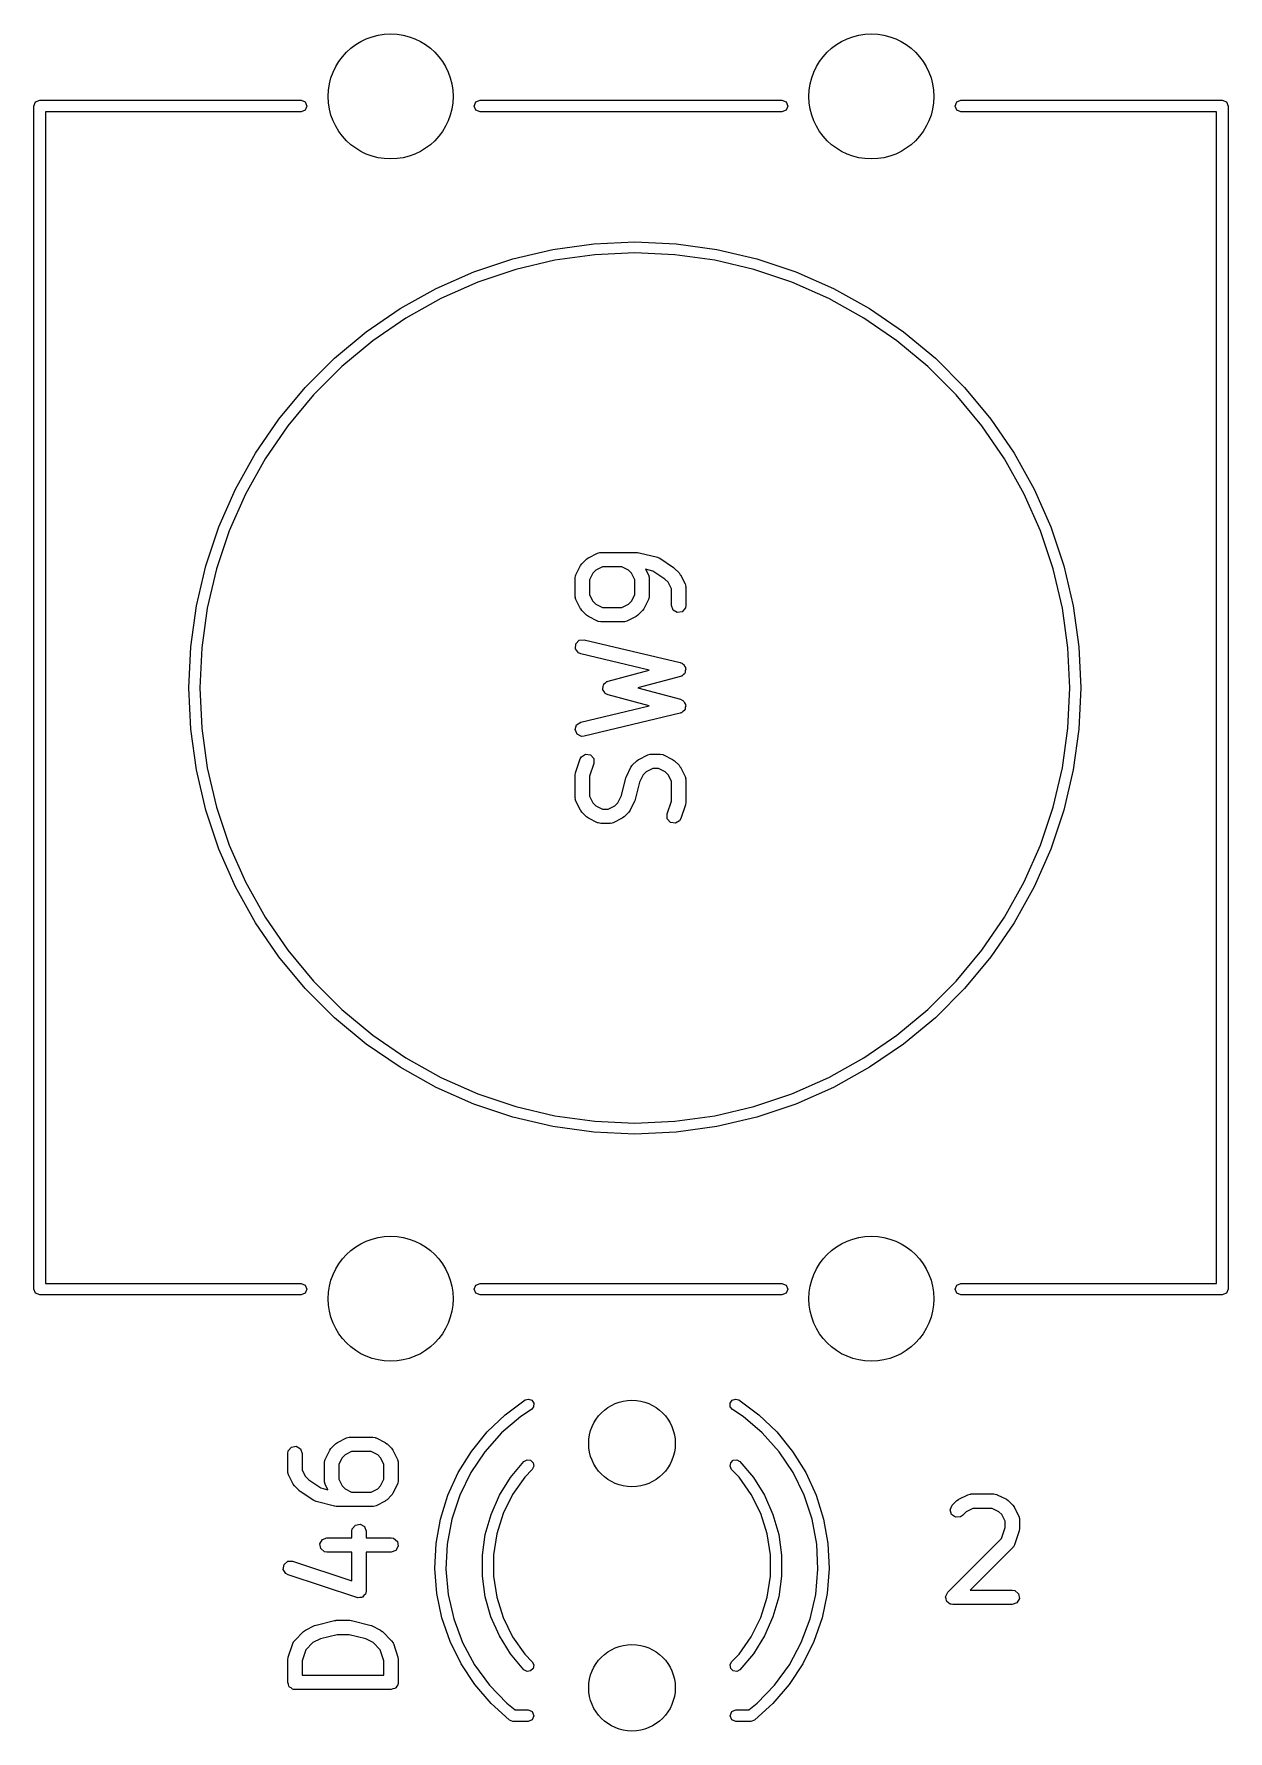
# Model space of a CAD drawing. Extents: x 36 to 247, y -101 to -40.
# Drawn here: x 74.92 to 87.34, y -57.83 to -40.18 of the extents above; entities that cross this region are included whole.
import ezdxf

# ---------------------------------------------------------------- set-up
doc = ezdxf.new("R2010")
doc.units = 0
doc.layers.add('BLACK', color=7, linetype='CONTINUOUS')

msp = doc.modelspace()

# ---------------------------------------------------------------- linework, layer by layer
at = {"layer": 'BLACK', "linetype": 'CONTINUOUS'}
for p, q in [((74.92, -40.93), (74.937574, -40.887574)), ((74.92, -53.23), (74.92, -40.93)), ((74.937574, -40.887574), (74.98, -40.87)), ((74.98, -40.87), (77.7, -40.87)), ((77.7, -40.87), (77.742426, -40.887574)), ((77.742426, -40.887574), (77.76, -40.93)), ((77.76, -40.93), (77.742426, -40.972426)), ((79.5, -40.93), (79.517574, -40.887574)), ((79.517574, -40.972426), (79.5, -40.93)), ((79.517574, -40.887574), (79.56, -40.87)), ((79.56, -40.87), (82.7, -40.87)), ((82.7, -40.87), (82.742426, -40.887574)), ((82.742426, -40.887574), (82.76, -40.93)), ((82.76, -40.93), (82.742426, -40.972426)), ((84.5, -40.93), (84.517574, -40.887574)), ((84.517574, -40.972426), (84.5, -40.93)), ((84.517574, -40.887574), (84.56, -40.87)), ((84.56, -40.87), (87.28, -40.87)), ((87.28, -40.87), (87.322426, -40.887574)), ((87.322426, -40.887574), (87.34, -40.93)), ((87.34, -40.93), (87.34, -53.23)), ((77.7, -40.99), (75.04, -40.99)), ((75.04, -40.99), (75.04, -53.17)), ((77.742426, -40.972426), (77.7, -40.99)), ((79.56, -40.99), (79.517574, -40.972426)), ((82.7, -40.99), (79.56, -40.99)), ((82.742426, -40.972426), (82.7, -40.99)), ((84.56, -40.99), (84.517574, -40.972426)), ((87.22, -40.99), (84.56, -40.99)), ((87.22, -53.17), (87.22, -40.99)), ((80.741962, -42.360739), (81.17, -42.34095)), ((81.17, -42.34095), (81.598038, -42.360739)), ((79.494182, -42.654215), (79.900464, -42.518043)), ((79.900464, -42.518043), (80.317577, -42.419939)), ((80.317577, -42.419939), (80.741962, -42.360739)), ((80.752589, -42.475421), (80.33874, -42.533151)), ((81.17, -42.456123), (80.752589, -42.475421)), ((81.587411, -42.475421), (81.17, -42.456123)), ((82.00126, -42.533151), (81.587411, -42.475421)), ((81.598038, -42.360739), (82.022423, -42.419939)), ((82.022423, -42.419939), (82.439536, -42.518043)), ((82.439536, -42.518043), (82.845818, -42.654215)), ((79.102197, -42.827293), (79.494182, -42.654215)), ((79.931982, -42.628819), (79.535787, -42.76161)), ((80.33874, -42.533151), (79.931982, -42.628819)), ((82.408018, -42.628819), (82.00126, -42.533151)), ((82.804213, -42.76161), (82.408018, -42.628819)), ((82.845818, -42.654215), (83.237803, -42.827293)), ((78.727855, -43.0358), (79.102197, -42.827293)), ((79.535787, -42.76161), (79.153535, -42.930391)), ((83.186465, -42.930391), (82.804213, -42.76161)), ((83.237803, -42.827293), (83.612145, -43.0358)), ((78.374348, -43.277958), (78.727855, -43.0358)), ((79.153535, -42.930391), (78.788486, -43.133722)), ((83.551514, -43.133722), (83.186465, -42.930391)), ((83.612145, -43.0358), (83.965652, -43.277958)), ((78.788486, -43.133722), (78.443755, -43.369868)), ((83.896245, -43.369868), (83.551514, -43.133722)), ((78.044692, -43.551701), (78.374348, -43.277958)), ((78.443755, -43.369868), (78.122284, -43.636815)), ((84.217716, -43.636815), (83.896245, -43.369868)), ((83.965652, -43.277958), (84.295308, -43.551701)), ((77.741701, -43.854692), (78.044692, -43.551701)), ((84.295308, -43.551701), (84.598299, -43.854692)), ((78.122284, -43.636815), (77.826815, -43.932284)), ((84.513185, -43.932284), (84.217716, -43.636815)), ((77.467958, -44.184348), (77.741701, -43.854692)), ((77.826815, -43.932284), (77.559868, -44.253755)), ((84.780132, -44.253755), (84.513185, -43.932284)), ((84.598299, -43.854692), (84.872042, -44.184348)), ((77.2258, -44.537855), (77.467958, -44.184348)), ((77.559868, -44.253755), (77.323722, -44.598486)), ((85.016278, -44.598486), (84.780132, -44.253755)), ((84.872042, -44.184348), (85.1142, -44.537855)), ((77.017293, -44.912197), (77.2258, -44.537855)), ((77.323722, -44.598486), (77.120391, -44.963535)), ((85.219609, -44.963535), (85.016278, -44.598486)), ((85.1142, -44.537855), (85.322707, -44.912197)), ((76.844215, -45.304182), (77.017293, -44.912197)), ((77.120391, -44.963535), (76.95161, -45.345787)), ((85.38839, -45.345787), (85.219609, -44.963535)), ((85.322707, -44.912197), (85.495785, -45.304182)), ((76.708043, -45.710464), (76.844215, -45.304182)), ((76.95161, -45.345787), (76.818819, -45.741982)), ((85.521181, -45.741982), (85.38839, -45.345787)), ((85.495785, -45.304182), (85.631957, -45.710464)), ((80.605356, -45.708363), (80.618714, -45.690352)), ((80.618714, -45.690352), (80.619405, -45.688871)), ((80.619405, -45.688871), (80.667024, -45.641252)), ((80.667024, -45.641252), (80.68539, -45.628392)), ((80.68539, -45.628392), (80.686516, -45.627203)), ((80.686516, -45.627203), (80.781754, -45.579584)), ((80.781754, -45.579584), (80.80672, -45.572158)), ((80.80672, -45.572158), (80.811081, -45.573199)), ((80.811081, -45.573199), (80.815295, -45.571666)), ((80.815295, -45.571666), (81.196247, -45.571666)), ((81.196247, -45.571666), (81.210988, -45.574265)), ((81.210988, -45.574265), (81.214437, -45.573905)), ((81.214437, -45.573905), (81.404913, -45.621524)), ((81.404913, -45.621524), (81.427904, -45.631778)), ((81.427904, -45.631778), (81.428326, -45.631881)), ((81.428326, -45.631881), (81.571183, -45.727119)), ((76.609939, -46.127577), (76.708043, -45.710464)), ((76.818819, -45.741982), (76.723151, -46.14874)), ((80.549819, -45.837142), (80.554342, -45.81149)), ((80.549819, -46.027618), (80.549819, -45.837142)), ((80.554342, -45.81149), (80.557224, -45.808054)), ((80.557224, -45.808054), (80.557737, -45.803601)), ((80.557737, -45.803601), (80.605356, -45.708363)), ((80.734077, -45.786331), (80.699819, -45.854847)), ((80.699819, -45.854847), (80.699819, -46.009913)), ((80.764484, -45.755924), (80.734077, -45.786331)), ((80.833, -45.721666), (80.764484, -45.755924)), ((81.035685, -45.721666), (80.833, -45.721666)), ((81.104201, -45.755924), (81.035685, -45.721666)), ((81.134608, -45.786331), (81.104201, -45.755924)), ((81.168866, -45.854847), (81.134608, -45.786331)), ((81.168866, -46.009913), (81.168866, -45.854847)), ((81.355929, -45.763895), (81.281833, -45.745371)), ((81.281833, -45.745371), (81.310948, -45.803601)), ((81.310948, -45.803601), (81.318374, -45.828567)), ((81.318374, -45.828567), (81.317332, -45.832928)), ((81.317332, -45.832928), (81.318866, -45.837142)), ((81.318866, -45.837142), (81.318866, -46.027618)), ((81.481798, -45.847807), (81.355929, -45.763895)), ((81.515561, -45.881569), (81.481798, -45.847807)), ((81.571183, -45.727119), (81.579446, -45.735012)), ((81.579446, -45.735012), (81.582612, -45.736489)), ((81.582612, -45.736489), (81.630232, -45.784108)), ((81.630232, -45.784108), (81.643094, -45.802476)), ((81.643094, -45.802476), (81.644282, -45.803601)), ((81.644282, -45.803601), (81.691901, -45.898839)), ((85.616849, -46.14874), (85.521181, -45.741982)), ((85.631957, -45.710464), (85.730061, -46.127577)), ((80.551352, -46.031831), (80.549819, -46.027618)), ((80.550311, -46.036192), (80.551352, -46.031831)), ((80.557737, -46.061159), (80.550311, -46.036192)), ((80.699819, -46.009913), (80.734077, -46.078429)), ((81.134608, -46.078429), (81.168866, -46.009913)), ((81.314343, -46.05327), (81.31146, -46.056705)), ((81.318866, -46.027618), (81.314343, -46.05327)), ((81.549819, -45.950085), (81.515561, -45.881569)), ((81.549819, -46.122856), (81.549819, -45.950085)), ((81.691901, -45.898839), (81.699327, -45.923805)), ((81.699327, -45.923805), (81.698285, -45.928166)), ((81.698285, -45.928166), (81.699819, -45.93238)), ((81.699819, -45.93238), (81.699819, -46.122856)), ((76.550739, -46.551962), (76.609939, -46.127577)), ((76.723151, -46.14874), (76.665421, -46.562589)), ((80.605356, -46.156397), (80.557737, -46.061159)), ((80.606545, -46.157522), (80.605356, -46.156397)), ((80.619405, -46.175889), (80.606545, -46.157522)), ((80.667024, -46.223508), (80.619405, -46.175889)), ((80.668505, -46.224199), (80.667024, -46.223508)), ((80.686516, -46.237557), (80.668505, -46.224199)), ((80.734077, -46.078429), (80.764484, -46.108836)), ((80.764484, -46.108836), (80.833, -46.143094)), ((80.833, -46.143094), (81.035685, -46.143094)), ((81.035685, -46.143094), (81.104201, -46.108836)), ((81.104201, -46.108836), (81.134608, -46.078429)), ((81.201661, -46.223508), (81.183294, -46.236367)), ((81.24928, -46.175889), (81.201661, -46.223508)), ((81.249971, -46.174407), (81.24928, -46.175889)), ((81.263329, -46.156397), (81.249971, -46.174407)), ((81.310948, -46.061159), (81.263329, -46.156397)), ((81.31146, -46.056705), (81.310948, -46.061159)), ((81.567366, -46.171065), (81.549819, -46.122856)), ((81.611795, -46.196717), (81.567366, -46.171065)), ((81.662319, -46.187808), (81.611795, -46.196717)), ((81.695296, -46.148508), (81.662319, -46.187808)), ((81.699819, -46.122856), (81.695296, -46.148508)), ((85.674579, -46.562589), (85.616849, -46.14874)), ((85.730061, -46.127577), (85.789261, -46.551962)), ((80.781754, -46.285176), (80.686516, -46.237557)), ((80.786207, -46.285688), (80.781754, -46.285176)), ((80.789643, -46.288571), (80.786207, -46.285688)), ((80.815295, -46.293094), (80.789643, -46.288571)), ((81.05339, -46.293094), (80.815295, -46.293094)), ((81.057603, -46.29156), (81.05339, -46.293094)), ((81.061964, -46.292602), (81.057603, -46.29156)), ((81.086931, -46.285176), (81.061964, -46.292602)), ((81.182169, -46.237557), (81.086931, -46.285176)), ((81.183294, -46.236367), (81.182169, -46.237557)), ((76.53095, -46.98), (76.550739, -46.551962)), ((76.665421, -46.562589), (76.646123, -46.98)), ((80.552948, -46.572864), (80.555983, -46.52165)), ((80.583541, -46.614047), (80.552948, -46.572864)), ((80.555983, -46.52165), (80.591228, -46.484371)), ((80.591228, -46.484371), (80.642191, -46.478468)), ((80.642191, -46.478468), (81.642191, -46.716563)), ((85.693877, -46.98), (85.674579, -46.562589)), ((85.789261, -46.551962), (85.80905, -46.98)), ((80.607447, -46.624388), (80.583541, -46.614047)), ((81.318303, -46.793639), (80.607447, -46.624388)), ((81.642191, -46.716563), (81.666097, -46.726904)), ((81.666097, -46.726904), (81.670788, -46.733218)), ((81.670788, -46.733218), (81.677916, -46.736553)), ((81.677916, -46.736553), (81.685691, -46.753281)), ((81.685691, -46.753281), (81.696691, -46.768087)), ((80.849148, -46.936908), (80.865052, -46.925799)), ((80.865052, -46.925799), (80.878755, -46.912064)), ((80.878755, -46.912064), (80.885585, -46.911458)), ((80.885585, -46.911458), (80.891208, -46.907531)), ((80.891208, -46.907531), (81.318303, -46.793639)), ((81.644144, -46.861991), (81.201613, -46.979999)), ((81.650595, -46.857485), (81.644144, -46.861991)), ((81.65841, -46.85658), (81.650595, -46.857485)), ((81.671083, -46.843174), (81.65841, -46.85658)), ((81.686204, -46.832614), (81.671083, -46.843174)), ((81.688248, -46.825019), (81.686204, -46.832614)), ((81.693655, -46.819301), (81.688248, -46.825019)), ((81.694746, -46.800886), (81.693655, -46.819301)), ((81.699542, -46.783076), (81.694746, -46.800886)), ((81.696691, -46.768087), (81.696225, -46.775941)), ((81.696225, -46.775941), (81.699542, -46.783076)), ((76.550739, -47.408038), (76.53095, -46.98)), ((76.646123, -46.98), (76.665421, -47.397411)), ((80.83581, -46.986446), (80.840854, -46.96771)), ((80.838701, -46.992665), (80.83581, -46.986446)), ((80.838112, -46.999497), (80.838701, -46.992665)), ((80.849257, -47.015374), (80.838112, -46.999497)), ((80.840854, -46.96771), (80.842522, -46.948384)), ((80.842522, -46.948384), (80.847365, -46.943529)), ((80.847365, -46.943529), (80.849148, -46.936908)), ((80.857436, -47.032968), (80.849257, -47.015374)), ((80.863647, -47.035873), (80.857436, -47.032968)), ((80.867588, -47.041487), (80.863647, -47.035873)), ((80.891208, -47.052467), (80.867588, -47.041487)), ((81.318303, -47.166358), (80.891208, -47.052467)), ((81.201613, -46.979999), (81.644144, -47.098007)), ((81.644144, -47.098007), (81.667764, -47.108987)), ((81.667764, -47.108987), (81.672285, -47.115427)), ((85.674579, -47.397411), (85.693877, -46.98)), ((85.80905, -46.98), (85.789261, -47.408038)), ((80.607447, -47.33561), (81.318303, -47.166358)), ((81.642191, -47.243435), (80.642191, -47.48153)), ((81.648759, -47.239105), (81.642191, -47.243435)), ((81.656597, -47.23841), (81.648759, -47.239105)), ((81.669628, -47.225347), (81.656597, -47.23841)), ((81.685024, -47.215199), (81.669628, -47.225347)), ((81.672285, -47.115427), (81.679319, -47.118951)), ((81.679319, -47.118951), (81.686641, -47.135877)), ((81.687271, -47.207663), (81.685024, -47.215199)), ((81.686641, -47.135877), (81.697241, -47.150977)), ((81.692831, -47.202091), (81.687271, -47.207663)), ((81.694417, -47.183708), (81.692831, -47.202091)), ((81.699688, -47.166037), (81.694417, -47.183708)), ((81.697241, -47.150977), (81.696564, -47.158816)), ((81.696564, -47.158816), (81.699688, -47.166037)), ((76.609939, -47.832423), (76.550739, -47.408038)), ((76.665421, -47.397411), (76.723151, -47.81126)), ((80.54995, -47.413008), (80.564614, -47.363846)), ((80.570319, -47.460094), (80.54995, -47.413008)), ((80.564614, -47.363846), (80.607447, -47.33561)), ((80.616188, -47.483072), (80.570319, -47.460094)), ((85.616849, -47.81126), (85.674579, -47.397411)), ((85.789261, -47.408038), (85.730061, -47.832423)), ((80.642191, -47.48153), (80.616188, -47.483072)), ((76.723151, -47.81126), (76.818819, -48.218018)), ((80.553668, -47.861044), (80.601287, -47.718187)), ((80.601287, -47.718187), (80.613689, -47.695282)), ((80.613689, -47.695282), (80.657402, -47.668427)), ((80.657402, -47.668427), (80.70815, -47.675952)), ((80.743589, -47.765622), (80.699819, -47.896931)), ((80.70815, -47.675952), (80.742188, -47.714338)), ((80.742188, -47.714338), (80.743589, -47.765622)), ((81.081546, -47.898839), (81.129165, -47.803601)), ((81.129165, -47.803601), (81.142523, -47.78559)), ((81.142523, -47.78559), (81.143214, -47.784109)), ((81.143214, -47.784109), (81.190833, -47.73649)), ((81.190833, -47.73649), (81.209199, -47.72363)), ((81.209199, -47.72363), (81.210325, -47.722441)), ((81.210325, -47.722441), (81.305563, -47.674822)), ((81.356809, -47.816904), (81.288293, -47.851162)), ((81.305563, -47.674822), (81.330529, -47.667396)), ((81.330529, -47.667396), (81.33489, -47.668437)), ((81.33489, -47.668437), (81.339104, -47.666904)), ((81.339104, -47.666904), (81.434342, -47.666904)), ((81.416637, -47.816904), (81.356809, -47.816904)), ((81.485153, -47.851162), (81.416637, -47.816904)), ((81.434342, -47.666904), (81.459994, -47.671427)), ((81.459994, -47.671427), (81.463429, -47.674309)), ((81.463429, -47.674309), (81.467883, -47.674822)), ((81.467883, -47.674822), (81.563121, -47.722441)), ((81.563121, -47.722441), (81.581129, -47.735797)), ((81.581129, -47.735797), (81.582612, -47.736489)), ((81.582612, -47.736489), (81.630232, -47.784108)), ((81.630232, -47.784108), (81.643094, -47.802476)), ((81.643094, -47.802476), (81.644282, -47.803601)), ((81.644282, -47.803601), (81.691901, -47.898839)), ((85.521181, -48.218018), (85.616849, -47.81126)), ((76.708043, -48.249536), (76.609939, -47.832423)), ((80.549819, -47.884761), (80.553712, -47.862678)), ((80.549819, -48.122856), (80.549819, -47.884761)), ((80.553712, -47.862678), (80.553668, -47.861044)), ((80.699819, -47.896931), (80.699819, -48.105151)), ((81.030244, -48.09668), (81.075867, -47.91419)), ((81.075867, -47.91419), (81.081139, -47.902367)), ((81.081139, -47.902367), (81.081546, -47.898839)), ((81.219392, -47.958556), (81.17377, -48.141046)), ((81.257886, -47.881569), (81.219392, -47.958556)), ((81.288293, -47.851162), (81.257886, -47.881569)), ((81.515561, -47.881569), (81.485153, -47.851162)), ((81.549819, -47.950085), (81.515561, -47.881569)), ((81.549819, -48.158305), (81.549819, -47.950085)), ((81.691901, -47.898839), (81.699327, -47.923805)), ((81.699327, -47.923805), (81.698285, -47.928166)), ((81.698285, -47.928166), (81.699819, -47.93238)), ((81.699819, -47.93238), (81.699819, -48.170475)), ((85.730061, -47.832423), (85.631957, -48.249536)), ((80.551352, -48.127069), (80.549819, -48.122856)), ((80.550311, -48.13143), (80.551352, -48.127069)), ((80.557737, -48.156397), (80.550311, -48.13143)), ((80.605356, -48.251635), (80.557737, -48.156397)), ((80.699819, -48.105151), (80.734077, -48.173667)), ((80.991751, -48.173667), (81.030244, -48.09668)), ((81.168091, -48.156397), (81.120472, -48.251635)), ((81.168497, -48.152868), (81.168091, -48.156397)), ((81.17377, -48.141046), (81.168497, -48.152868)), ((81.506049, -48.289615), (81.549819, -48.158305)), ((81.699819, -48.170475), (81.695925, -48.192557)), ((76.844215, -48.655818), (76.708043, -48.249536)), ((76.818819, -48.218018), (76.95161, -48.614213)), ((80.606545, -48.25276), (80.605356, -48.251635)), ((80.619405, -48.271127), (80.606545, -48.25276)), ((80.667024, -48.318746), (80.619405, -48.271127)), ((80.668505, -48.319437), (80.667024, -48.318746)), ((80.686516, -48.332795), (80.668505, -48.319437)), ((80.781754, -48.380414), (80.686516, -48.332795)), ((80.734077, -48.173667), (80.764484, -48.204074)), ((80.764484, -48.204074), (80.833, -48.238332)), ((80.833, -48.238332), (80.892828, -48.238332)), ((80.892828, -48.238332), (80.961344, -48.204074)), ((81.039312, -48.332795), (80.944074, -48.380414)), ((80.961344, -48.204074), (80.991751, -48.173667)), ((81.040437, -48.331605), (81.039312, -48.332795)), ((81.058804, -48.318746), (81.040437, -48.331605)), ((81.106423, -48.271127), (81.058804, -48.318746)), ((81.107114, -48.269645), (81.106423, -48.271127)), ((81.120472, -48.251635), (81.107114, -48.269645)), ((81.50745, -48.340899), (81.506049, -48.289615)), ((81.541487, -48.379284), (81.50745, -48.340899)), ((81.648351, -48.337049), (81.635948, -48.359954)), ((81.69597, -48.194193), (81.648351, -48.337049)), ((81.695925, -48.192557), (81.69597, -48.194193)), ((85.38839, -48.614213), (85.521181, -48.218018)), ((85.631957, -48.249536), (85.495785, -48.655818)), ((80.786207, -48.380926), (80.781754, -48.380414)), ((80.789643, -48.383809), (80.786207, -48.380926)), ((80.815295, -48.388332), (80.789643, -48.383809)), ((80.910533, -48.388332), (80.815295, -48.388332)), ((80.914746, -48.386798), (80.910533, -48.388332)), ((80.919107, -48.38784), (80.914746, -48.386798)), ((80.944074, -48.380414), (80.919107, -48.38784)), ((81.592236, -48.386809), (81.541487, -48.379284)), ((81.635948, -48.359954), (81.592236, -48.386809)), ((77.017293, -49.047803), (76.844215, -48.655818)), ((76.95161, -48.614213), (77.120391, -48.996465)), ((85.219609, -48.996465), (85.38839, -48.614213)), ((85.495785, -48.655818), (85.322707, -49.047803)), ((77.2258, -49.422145), (77.017293, -49.047803)), ((77.120391, -48.996465), (77.323722, -49.361514)), ((85.016278, -49.361514), (85.219609, -48.996465)), ((85.322707, -49.047803), (85.1142, -49.422145)), ((77.323722, -49.361514), (77.559868, -49.706245)), ((84.780132, -49.706245), (85.016278, -49.361514)), ((77.467958, -49.775652), (77.2258, -49.422145)), ((85.1142, -49.422145), (84.872042, -49.775652)), ((77.559868, -49.706245), (77.826815, -50.027716)), ((84.513185, -50.027716), (84.780132, -49.706245)), ((77.741701, -50.105308), (77.467958, -49.775652)), ((84.872042, -49.775652), (84.598299, -50.105308)), ((78.044692, -50.408299), (77.741701, -50.105308)), ((77.826815, -50.027716), (78.122284, -50.323185)), ((84.217716, -50.323185), (84.513185, -50.027716)), ((84.598299, -50.105308), (84.295308, -50.408299)), ((78.374348, -50.682042), (78.044692, -50.408299)), ((78.122284, -50.323185), (78.443755, -50.590132)), ((83.896245, -50.590132), (84.217716, -50.323185)), ((84.295308, -50.408299), (83.965652, -50.682042)), ((78.443755, -50.590132), (78.788486, -50.826278)), ((83.551514, -50.826278), (83.896245, -50.590132)), ((78.727855, -50.9242), (78.374348, -50.682042)), ((83.965652, -50.682042), (83.612145, -50.9242)), ((79.102197, -51.132707), (78.727855, -50.9242)), ((78.788486, -50.826278), (79.153535, -51.029609)), ((83.186465, -51.029609), (83.551514, -50.826278)), ((83.612145, -50.9242), (83.237803, -51.132707)), ((79.494182, -51.305785), (79.102197, -51.132707)), ((79.153535, -51.029609), (79.535787, -51.19839)), ((82.804213, -51.19839), (83.186465, -51.029609)), ((83.237803, -51.132707), (82.845818, -51.305785)), ((79.900464, -51.441957), (79.494182, -51.305785)), ((79.535787, -51.19839), (79.931982, -51.331181)), ((79.931982, -51.331181), (80.33874, -51.426849)), ((82.00126, -51.426849), (82.408018, -51.331181)), ((82.408018, -51.331181), (82.804213, -51.19839)), ((82.845818, -51.305785), (82.439536, -51.441957)), ((80.317577, -51.540061), (79.900464, -51.441957)), ((80.33874, -51.426849), (80.752589, -51.484579)), ((80.752589, -51.484579), (81.17, -51.503877)), ((81.17, -51.503877), (81.587411, -51.484579)), ((81.587411, -51.484579), (82.00126, -51.426849)), ((82.439536, -51.441957), (82.022423, -51.540061)), ((80.741962, -51.599261), (80.317577, -51.540061)), ((81.17, -51.61905), (80.741962, -51.599261)), ((81.598038, -51.599261), (81.17, -51.61905)), ((82.022423, -51.540061), (81.598038, -51.599261)), ((74.937574, -53.272426), (74.92, -53.23)), ((74.98, -53.29), (74.937574, -53.272426)), ((75.04, -53.17), (77.7, -53.17)), ((77.7, -53.17), (77.742426, -53.187574)), ((77.742426, -53.272426), (77.7, -53.29)), ((77.742426, -53.187574), (77.76, -53.23)), ((77.76, -53.23), (77.742426, -53.272426)), ((79.5, -53.23), (79.517574, -53.187574)), ((79.517574, -53.272426), (79.5, -53.23)), ((79.517574, -53.187574), (79.56, -53.17)), ((79.56, -53.29), (79.517574, -53.272426)), ((79.56, -53.17), (82.7, -53.17)), ((82.7, -53.17), (82.742426, -53.187574)), ((82.742426, -53.272426), (82.7, -53.29)), ((82.742426, -53.187574), (82.76, -53.23)), ((82.76, -53.23), (82.742426, -53.272426)), ((84.5, -53.23), (84.517574, -53.187574)), ((84.517574, -53.272426), (84.5, -53.23)), ((84.517574, -53.187574), (84.56, -53.17)), ((84.56, -53.29), (84.517574, -53.272426)), ((84.56, -53.17), (87.22, -53.17)), ((87.322426, -53.272426), (87.28, -53.29)), ((87.34, -53.23), (87.322426, -53.272426)), ((77.7, -53.29), (74.98, -53.29)), ((82.7, -53.29), (79.56, -53.29)), ((87.28, -53.29), (84.56, -53.29)), ((79.820254, -54.536317), (80.028872, -54.382244)), ((80.093913, -54.483088), (79.983711, -54.55409)), ((80.028871, -54.382243), (80.064719, -54.372757)), ((80.028872, -54.382244), (80.028871, -54.382243)), ((80.064719, -54.372757), (80.099297, -54.386155)), ((80.117339, -54.454342), (80.093913, -54.483087)), ((80.093913, -54.483087), (80.093913, -54.483088)), ((80.099297, -54.386155), (80.119396, -54.417317)), ((80.119396, -54.417317), (80.117339, -54.454342)), ((82.160604, -54.417317), (82.180703, -54.386155)), ((82.162661, -54.454342), (82.160604, -54.417317)), ((82.186087, -54.483087), (82.162661, -54.454342)), ((82.180703, -54.386155), (82.215281, -54.372757)), ((82.186087, -54.483088), (82.186087, -54.483087)), ((82.296289, -54.55409), (82.186087, -54.483088)), ((82.215281, -54.372757), (82.251129, -54.382243)), ((82.251129, -54.382243), (82.251128, -54.382244)), ((82.251128, -54.382244), (82.459746, -54.536317)), ((79.632758, -54.715497), (79.820254, -54.536317)), ((79.983711, -54.55409), (79.784615, -54.72469)), ((82.495385, -54.72469), (82.296289, -54.55409)), ((82.459746, -54.536317), (82.647242, -54.715497)), ((77.564342, -54.912681), (77.597319, -54.873381)), ((77.597319, -54.873381), (77.647843, -54.864472)), ((77.647843, -54.864472), (77.692272, -54.890124)), ((78.010357, -54.8853), (78.057976, -54.837681)), ((78.057976, -54.837681), (78.076342, -54.824821)), ((78.076342, -54.824821), (78.077468, -54.823632)), ((78.077468, -54.823632), (78.172706, -54.776013)), ((78.172706, -54.776013), (78.197672, -54.768587)), ((78.197672, -54.768587), (78.202033, -54.769628)), ((78.202033, -54.769628), (78.206247, -54.768095)), ((78.206247, -54.768095), (78.444342, -54.768095)), ((78.444342, -54.768095), (78.469994, -54.772618)), ((78.469994, -54.772618), (78.473429, -54.7755)), ((78.473429, -54.7755), (78.477883, -54.776013)), ((78.477883, -54.776013), (78.573121, -54.823632)), ((78.573121, -54.823632), (78.591129, -54.836988)), ((78.591129, -54.836988), (78.592612, -54.83768)), ((78.592612, -54.83768), (78.640232, -54.885299)), ((79.469386, -54.916916), (79.632758, -54.715497)), ((79.784615, -54.72469), (79.610416, -54.920645)), ((82.669584, -54.920645), (82.495385, -54.72469)), ((82.647242, -54.715497), (82.810614, -54.916916)), ((77.559819, -54.938333), (77.564342, -54.912681)), ((77.559819, -55.128809), (77.559819, -54.938333)), ((77.692272, -54.890124), (77.709819, -54.938333)), ((77.709819, -54.938333), (77.709819, -55.111104)), ((77.940771, -55.033571), (77.945294, -55.007919)), ((77.940771, -55.224047), (77.940771, -55.033571)), ((77.945294, -55.007919), (77.948176, -55.004483)), ((77.948176, -55.004483), (77.948689, -55.00003)), ((77.948689, -55.00003), (77.996308, -54.904792)), ((77.996308, -54.904792), (78.009666, -54.886781)), ((78.009666, -54.886781), (78.010357, -54.8853)), ((78.125029, -54.98276), (78.090771, -55.051276)), ((78.090771, -55.051276), (78.090771, -55.206342)), ((78.155436, -54.952353), (78.125029, -54.98276)), ((78.223952, -54.918095), (78.155436, -54.952353)), ((78.426637, -54.918095), (78.223952, -54.918095)), ((78.495153, -54.952353), (78.426637, -54.918095)), ((78.525561, -54.98276), (78.495153, -54.952353)), ((78.559819, -55.051276), (78.525561, -54.98276)), ((78.559819, -55.206342), (78.559819, -55.051276)), ((78.640232, -54.885299), (78.653094, -54.903667)), ((78.653094, -54.903667), (78.654282, -54.904792)), ((78.654282, -54.904792), (78.701901, -55.00003)), ((78.701901, -55.00003), (78.709327, -55.024996)), ((78.709327, -55.024996), (78.708285, -55.029357)), ((78.708285, -55.029357), (78.709819, -55.033571)), ((78.709819, -55.033571), (78.709819, -55.224047)), ((79.332751, -55.13735), (79.469386, -54.916916)), ((79.610416, -54.920645), (79.464314, -55.138355)), ((79.877352, -55.188858), (80.01697, -55.022225)), ((80.01697, -55.022225), (80.049697, -55.00479)), ((80.049697, -55.00479), (80.086422, -55.009921)), ((80.086422, -55.009921), (80.113117, -55.03566)), ((80.113117, -55.03566), (80.119586, -55.072173)), ((82.160414, -55.072173), (82.166883, -55.03566)), ((82.166883, -55.03566), (82.193578, -55.009921)), ((82.193578, -55.009921), (82.230303, -55.00479)), ((82.230303, -55.00479), (82.26303, -55.022225)), ((82.26303, -55.022225), (82.402648, -55.188858)), ((82.815686, -55.138355), (82.669584, -54.920645)), ((82.810614, -54.916916), (82.947249, -55.13735)), ((77.561352, -55.133022), (77.559819, -55.128809)), ((77.560311, -55.137383), (77.561352, -55.133022)), ((77.567737, -55.16235), (77.560311, -55.137383)), ((77.615356, -55.257588), (77.567737, -55.16235)), ((77.709819, -55.111104), (77.744077, -55.17962)), ((77.744077, -55.17962), (77.777837, -55.21338)), ((77.777837, -55.21338), (77.903708, -55.297294)), ((77.942304, -55.22826), (77.940771, -55.224047)), ((77.941263, -55.232621), (77.942304, -55.22826)), ((78.090771, -55.206342), (78.125029, -55.274858)), ((78.525561, -55.274857), (78.559819, -55.206342)), ((78.709819, -55.224047), (78.705296, -55.249699)), ((79.225041, -55.37327), (79.332751, -55.13735)), ((79.464314, -55.138355), (79.348993, -55.373822)), ((79.762253, -55.373282), (79.877352, -55.188858)), ((80.026546, -55.185196), (79.899065, -55.36615)), ((80.103357, -55.105516), (80.026546, -55.185196)), ((80.119586, -55.072173), (80.103356, -55.105515)), ((80.103356, -55.105515), (80.103357, -55.105516)), ((82.176644, -55.105515), (82.160414, -55.072173)), ((82.176643, -55.105516), (82.176644, -55.105515)), ((82.253454, -55.185196), (82.176643, -55.105516)), ((82.380935, -55.36615), (82.253454, -55.185196)), ((82.402648, -55.188858), (82.517747, -55.373282)), ((82.931007, -55.373822), (82.815686, -55.138355)), ((82.947249, -55.13735), (83.054959, -55.37327)), ((77.616545, -55.258713), (77.615356, -55.257588)), ((77.629405, -55.27708), (77.616545, -55.258713)), ((77.677024, -55.324699), (77.629405, -55.27708)), ((77.68019, -55.326175), (77.677024, -55.324699)), ((77.688454, -55.33407), (77.68019, -55.326175)), ((77.831312, -55.429308), (77.688454, -55.33407)), ((77.903708, -55.297294), (77.977804, -55.315818)), ((77.948689, -55.257588), (77.941263, -55.232621)), ((77.977804, -55.315818), (77.948689, -55.257588)), ((78.125029, -55.274858), (78.155436, -55.305265)), ((78.155436, -55.305265), (78.223952, -55.339523)), ((78.223952, -55.339523), (78.426637, -55.339523)), ((78.426637, -55.339523), (78.495153, -55.305264)), ((78.495153, -55.305264), (78.525561, -55.274857)), ((78.640232, -55.372319), (78.592612, -55.419938)), ((78.640922, -55.370837), (78.640232, -55.372319)), ((78.654282, -55.352826), (78.640922, -55.370837)), ((78.701901, -55.257588), (78.654282, -55.352826)), ((78.702413, -55.253134), (78.701901, -55.257588)), ((78.705296, -55.249699), (78.702413, -55.253134)), ((79.14798, -55.620902), (79.225041, -55.37327)), ((79.348993, -55.373822), (79.266572, -55.622721)), ((79.673911, -55.571916), (79.762253, -55.373282)), ((79.899065, -55.36615), (79.800733, -55.564459)), ((82.479267, -55.564459), (82.380935, -55.36615)), ((82.517747, -55.373282), (82.606089, -55.571916)), ((83.013428, -55.622721), (82.931007, -55.373822)), ((83.054959, -55.37327), (83.13202, -55.620902)), ((84.538364, -55.415356), (84.633602, -55.367737)), ((84.633602, -55.367737), (84.658568, -55.360311)), ((84.658568, -55.360311), (84.662929, -55.361352)), ((84.662929, -55.361352), (84.667143, -55.359819)), ((84.667143, -55.359819), (84.905238, -55.359819)), ((84.905238, -55.359819), (84.93089, -55.364342)), ((84.93089, -55.364342), (84.934325, -55.367224)), ((84.934325, -55.367224), (84.938779, -55.367737)), ((84.938779, -55.367737), (85.034017, -55.415356)), ((77.831731, -55.42941), (77.831312, -55.429308)), ((77.854724, -55.439665), (77.831731, -55.42941)), ((78.0452, -55.487284), (77.854724, -55.439665)), ((78.048648, -55.486923), (78.0452, -55.487284)), ((78.06339, -55.489523), (78.048648, -55.486923)), ((78.444342, -55.489523), (78.06339, -55.489523)), ((78.448555, -55.487989), (78.444342, -55.489523)), ((78.452916, -55.489031), (78.448555, -55.487989)), ((78.477883, -55.481605), (78.452916, -55.489031)), ((78.573121, -55.433986), (78.477883, -55.481605)), ((78.574246, -55.432797), (78.573121, -55.433986)), ((78.592612, -55.419938), (78.574246, -55.432797)), ((79.614039, -55.780902), (79.673911, -55.571916)), ((79.800733, -55.564459), (79.733861, -55.775465)), ((82.546139, -55.775465), (82.479267, -55.564459)), ((82.606089, -55.571916), (82.665961, -55.780902)), ((84.449572, -55.523521), (84.471253, -55.477024)), ((84.462849, -55.573075), (84.449572, -55.523521)), ((84.504875, -55.602502), (84.462849, -55.573075)), ((84.471253, -55.477024), (84.518872, -55.429405)), ((84.518872, -55.429405), (84.537238, -55.416545)), ((84.537238, -55.416545), (84.538364, -55.415356)), ((84.616332, -55.544077), (84.577319, -55.58309)), ((84.684848, -55.509819), (84.616332, -55.544077)), ((84.887533, -55.509819), (84.684848, -55.509819)), ((84.956049, -55.544077), (84.887533, -55.509819)), ((84.986456, -55.574484), (84.956049, -55.544077)), ((85.020714, -55.643), (84.986456, -55.574484)), ((85.034017, -55.415356), (85.052027, -55.428714)), ((85.052027, -55.428714), (85.053509, -55.429405)), ((85.053509, -55.429405), (85.101128, -55.477024)), ((85.101128, -55.477024), (85.113987, -55.49539)), ((85.113987, -55.49539), (85.115177, -55.496516)), ((85.115177, -55.496516), (85.162796, -55.591754)), ((78.226485, -55.747857), (78.231008, -55.722205)), ((78.226485, -55.815714), (78.226485, -55.747857)), ((78.231008, -55.722205), (78.263985, -55.682905)), ((78.263985, -55.682905), (78.314509, -55.673996)), ((78.314509, -55.673996), (78.358938, -55.699648)), ((78.358938, -55.699648), (78.376485, -55.747857)), ((78.376485, -55.747857), (78.376485, -55.815714)), ((79.1028, -55.876282), (79.14798, -55.620902)), ((79.266572, -55.622721), (79.218564, -55.880478)), ((83.061436, -55.880478), (83.013428, -55.622721)), ((83.13202, -55.620902), (83.1772, -55.876282)), ((84.555982, -55.59803), (84.504875, -55.602502)), ((84.577319, -55.58309), (84.555982, -55.59803)), ((84.982542, -55.822876), (85.020714, -55.708363)), ((85.020714, -55.708363), (85.020714, -55.643)), ((85.166865, -55.744251), (85.119246, -55.887107)), ((85.162796, -55.591754), (85.170222, -55.61672)), ((85.170714, -55.720533), (85.16682, -55.742615)), ((85.16682, -55.742615), (85.166865, -55.744251)), ((85.170222, -55.61672), (85.16918, -55.621081)), ((85.16918, -55.621081), (85.170714, -55.625295)), ((85.170714, -55.625295), (85.170714, -55.720533)), ((77.894291, -55.87769), (77.919943, -55.833261)), ((77.9032, -55.928214), (77.894291, -55.87769)), ((77.9425, -55.961191), (77.9032, -55.928214)), ((77.919943, -55.833261), (77.968152, -55.815714)), ((77.968152, -55.815714), (78.226485, -55.815714)), ((78.376485, -55.815714), (78.634819, -55.815714)), ((78.634819, -55.815714), (78.660471, -55.820237)), ((78.660471, -55.820237), (78.699771, -55.853214)), ((78.70868, -55.903738), (78.683028, -55.948167)), ((78.699771, -55.853214), (78.70868, -55.903738)), ((79.090225, -56.135323), (79.1028, -55.876282)), ((79.218564, -55.880478), (79.205852, -56.14236)), ((79.583801, -55.996182), (79.614039, -55.780902)), ((79.733861, -55.775465), (79.700019, -55.994212)), ((82.579981, -55.994212), (82.546139, -55.775465)), ((82.665961, -55.780902), (82.696199, -55.996182)), ((83.074148, -56.14236), (83.061436, -55.880478)), ((83.1772, -55.876282), (83.189775, -56.135323)), ((84.423634, -56.381786), (84.982542, -55.822876)), ((85.101128, -55.916423), (84.657733, -56.359819)), ((85.103023, -55.912358), (85.101128, -55.916423)), ((85.106843, -55.910012), (85.103023, -55.912358)), ((85.119246, -55.887107), (85.106843, -55.910012)), ((77.513723, -56.143845), (77.521248, -56.093096)), ((77.521248, -56.093096), (77.559633, -56.059059)), ((77.559633, -56.059059), (77.610917, -56.057658)), ((77.610917, -56.057658), (78.226485, -56.262847)), ((77.968152, -55.965714), (77.9425, -55.961191)), ((78.226485, -55.965714), (77.968152, -55.965714)), ((78.226485, -56.262847), (78.226485, -55.965714)), ((78.634819, -55.965714), (78.376485, -55.965714)), ((78.376485, -55.965714), (78.376485, -56.366904)), ((78.683028, -55.948167), (78.634819, -55.965714)), ((79.583784, -56.213575), (79.583801, -55.996182)), ((79.700019, -55.994212), (79.700001, -56.215562)), ((82.579999, -56.215562), (82.579981, -55.994212)), ((82.696199, -55.996182), (82.696216, -56.213575)), ((77.540578, -56.187557), (77.513723, -56.143845)), ((77.563483, -56.19996), (77.540578, -56.187557)), ((78.277767, -56.438055), (77.563483, -56.19996)), ((79.110457, -56.393878), (79.090225, -56.135323)), ((79.205852, -56.14236), (79.228668, -56.403555)), ((79.613988, -56.428859), (79.583784, -56.213575)), ((79.700001, -56.215562), (79.733809, -56.434315)), ((82.546191, -56.434315), (82.579999, -56.215562)), ((82.696216, -56.213575), (82.666012, -56.428859)), ((83.051332, -56.403555), (83.074148, -56.14236)), ((83.189775, -56.135323), (83.169543, -56.393878)), ((78.283496, -56.437898), (78.277767, -56.438055)), ((78.288461, -56.440765), (78.283496, -56.437898)), ((78.308607, -56.437212), (78.288461, -56.440765)), ((78.329051, -56.436654), (78.308607, -56.437212)), ((78.333339, -56.432851), (78.329051, -56.436654)), ((78.338985, -56.431856), (78.333339, -56.432851)), ((78.352134, -56.416185), (78.338985, -56.431856)), ((78.367437, -56.402616), (78.352134, -56.416185)), ((78.368277, -56.396946), (78.367437, -56.402616)), ((78.371962, -56.392556), (78.368277, -56.396946)), ((78.376485, -56.366904), (78.371962, -56.392556)), ((79.163171, -56.64781), (79.110457, -56.393878)), ((79.228668, -56.403555), (79.286594, -56.659266)), ((79.673827, -56.637855), (79.613988, -56.428859)), ((79.733809, -56.434315), (79.800649, -56.645332)), ((82.479351, -56.645332), (82.546191, -56.434315)), ((82.666012, -56.428859), (82.606173, -56.637855)), ((82.993406, -56.659266), (83.051332, -56.403555)), ((83.169543, -56.393878), (83.116829, -56.64781)), ((84.401953, -56.428283), (84.403402, -56.425175)), ((84.407794, -56.450085), (84.401953, -56.428283)), ((84.402806, -56.421795), (84.414096, -56.402239)), ((84.403402, -56.425175), (84.402806, -56.421795)), ((84.411715, -56.472319), (84.407794, -56.450085)), ((84.414096, -56.402239), (84.423634, -56.381786)), ((84.657733, -56.359819), (85.095714, -56.359819)), ((85.095714, -56.359819), (85.121366, -56.364342)), ((85.121366, -56.364342), (85.160666, -56.397319)), ((85.169575, -56.447843), (85.143923, -56.492272)), ((85.160666, -56.397319), (85.169575, -56.447843)), ((79.762139, -56.836502), (79.673827, -56.637855)), ((82.606173, -56.637855), (82.517861, -56.836502)), ((84.414342, -56.474523), (84.411715, -56.472319)), ((84.41523, -56.477837), (84.414342, -56.474523)), ((84.433721, -56.490785), (84.41523, -56.477837)), ((84.451015, -56.505296), (84.433721, -56.490785)), ((84.455599, -56.506104), (84.451015, -56.505296)), ((84.457256, -56.507264), (84.455599, -56.506104)), ((84.460544, -56.506976), (84.457256, -56.507264)), ((84.476667, -56.509819), (84.460544, -56.506976)), ((85.095714, -56.509819), (84.476667, -56.509819)), ((85.143923, -56.492272), (85.095714, -56.509819)), ((77.629405, -56.8853), (77.724643, -56.790062)), ((77.724643, -56.790062), (77.743011, -56.777199)), ((77.743011, -56.777199), (77.744135, -56.776013)), ((77.744135, -56.776013), (77.839373, -56.728394)), ((77.839373, -56.728394), (77.851779, -56.724703)), ((77.851779, -56.724703), (77.854724, -56.722715)), ((77.854724, -56.722715), (78.0452, -56.675096)), ((78.0452, -56.675096), (78.060132, -56.674042)), ((78.060132, -56.674042), (78.06339, -56.672857)), ((78.06339, -56.672857), (78.206247, -56.672857)), ((78.206247, -56.672857), (78.220988, -56.675456)), ((78.220988, -56.675456), (78.224437, -56.675096)), ((78.224437, -56.675096), (78.414913, -56.722715)), ((78.414913, -56.722715), (78.426735, -56.727987)), ((78.426735, -56.727987), (78.430264, -56.728394)), ((78.430264, -56.728394), (78.525502, -56.776013)), ((78.525502, -56.776013), (78.543512, -56.789371)), ((78.543512, -56.789371), (78.544994, -56.790062)), ((78.544994, -56.790062), (78.640233, -56.8853)), ((79.247524, -56.893054), (79.163171, -56.64781)), ((79.286594, -56.659266), (79.378565, -56.904796)), ((79.800649, -56.645332), (79.898949, -56.843656)), ((82.381051, -56.843656), (82.479351, -56.645332)), ((82.901435, -56.904796), (82.993406, -56.659266)), ((83.116829, -56.64781), (83.032476, -56.893054)), ((77.563668, -57.057473), (77.611287, -56.914616)), ((77.611287, -56.914616), (77.623689, -56.891711)), ((77.623689, -56.891711), (77.62751, -56.889363)), ((77.62751, -56.889363), (77.629405, -56.8853)), ((77.74799, -56.978846), (77.709819, -57.09336)), ((77.822103, -56.904734), (77.74799, -56.978846)), ((77.89909, -56.86624), (77.822103, -56.904734)), ((78.072624, -56.822857), (77.89909, -56.86624)), ((78.197013, -56.822857), (78.072624, -56.822857)), ((78.370547, -56.86624), (78.197013, -56.822857)), ((78.447534, -56.904734), (78.370547, -56.86624)), ((78.521648, -56.978847), (78.447534, -56.904734)), ((78.559819, -57.09336), (78.521648, -56.978847)), ((78.640233, -56.8853), (78.655174, -56.906637)), ((78.655174, -56.906637), (78.655564, -56.911105)), ((78.655564, -56.911105), (78.658351, -56.914616)), ((78.658351, -56.914616), (78.70597, -57.057472)), ((79.362165, -57.125685), (79.247524, -56.893054)), ((79.378565, -56.904796), (79.502893, -57.135634)), ((79.877208, -57.020944), (79.762139, -56.836502)), ((79.898949, -56.843656), (80.026402, -57.02463)), ((82.253598, -57.02463), (82.381051, -56.843656)), ((82.517861, -56.836502), (82.402792, -57.020944)), ((82.777107, -57.135634), (82.901435, -56.904796)), ((83.032476, -56.893054), (82.917835, -57.125685)), ((77.559819, -57.08119), (77.563712, -57.059107)), ((77.559819, -57.319285), (77.559819, -57.08119)), ((77.563712, -57.059107), (77.563668, -57.057473)), ((77.709819, -57.09336), (77.709819, -57.244285)), ((78.559819, -57.244285), (78.559819, -57.09336)), ((78.70597, -57.057472), (78.709259, -57.079652)), ((78.709259, -57.079652), (78.709819, -57.08119)), ((78.709819, -57.08119), (78.709819, -57.319285)), ((79.50526, -57.341981), (79.362165, -57.125685)), ((79.502893, -57.135634), (79.657293, -57.34754)), ((80.016801, -57.187599), (79.877208, -57.020944)), ((80.026402, -57.02463), (80.103201, -57.104322)), ((80.103201, -57.104322), (80.1032, -57.104323)), ((80.1032, -57.104323), (80.119424, -57.137667)), ((80.119424, -57.137667), (80.11295, -57.17418)), ((82.160576, -57.137667), (82.1768, -57.104323)), ((82.16705, -57.17418), (82.160576, -57.137667)), ((82.176799, -57.104322), (82.253598, -57.02463)), ((82.1768, -57.104323), (82.176799, -57.104322)), ((82.402792, -57.020944), (82.263199, -57.187599)), ((82.622707, -57.34754), (82.777107, -57.135634)), ((82.917835, -57.125685), (82.77474, -57.341981)), ((77.566482, -57.337593), (77.559819, -57.319285)), ((77.569867, -57.356785), (77.566482, -57.337593)), ((77.709819, -57.244285), (78.559819, -57.244285)), ((78.705296, -57.344937), (78.69277, -57.359864)), ((78.707013, -57.335194), (78.705296, -57.344937)), ((78.70868, -57.332309), (78.707013, -57.335194)), ((78.709819, -57.319285), (78.708101, -57.329026)), ((78.708101, -57.329026), (78.70868, -57.332309)), ((79.674519, -57.538479), (79.50526, -57.341981)), ((80.049525, -57.20504), (80.0168, -57.187599)), ((80.0168, -57.187599), (80.016801, -57.187599)), ((80.086251, -57.199914), (80.049525, -57.20504)), ((80.11295, -57.17418), (80.086251, -57.199914)), ((82.193749, -57.199914), (82.16705, -57.17418)), ((82.230475, -57.20504), (82.193749, -57.199914)), ((82.2632, -57.187599), (82.230475, -57.20504)), ((82.263199, -57.187599), (82.2632, -57.187599)), ((82.77474, -57.341981), (82.605481, -57.538479)), ((77.575051, -57.361135), (77.569867, -57.356785)), ((77.577366, -57.367494), (77.575051, -57.361135)), ((77.594239, -57.377236), (77.577366, -57.367494)), ((77.609167, -57.389762), (77.594239, -57.377236)), ((77.618909, -57.391479), (77.609167, -57.389762)), ((77.621795, -57.393146), (77.618909, -57.391479)), ((77.625077, -57.392567), (77.621795, -57.393146)), ((77.634819, -57.394285), (77.625077, -57.392567)), ((78.634819, -57.394285), (77.634819, -57.394285)), ((78.653127, -57.387621), (78.634819, -57.394285)), ((78.672319, -57.384237), (78.653127, -57.387621)), ((78.676669, -57.379052), (78.672319, -57.384237)), ((78.683028, -57.376738), (78.676669, -57.379052)), ((78.69277, -57.359864), (78.683028, -57.376738)), ((79.657293, -57.34754), (79.838929, -57.536622)), ((82.441071, -57.536622), (82.622707, -57.34754)), ((79.861251, -57.706646), (79.674519, -57.538479)), ((79.838929, -57.536622), (79.925351, -57.605)), ((79.925351, -57.605), (80.06, -57.605)), ((80.06, -57.605), (80.102426, -57.622574)), ((80.102426, -57.622574), (80.12, -57.665)), ((80.12, -57.665), (80.102426, -57.707426)), ((82.16, -57.665), (82.177574, -57.622574)), ((82.177574, -57.707426), (82.16, -57.665)), ((82.177574, -57.622574), (82.22, -57.605)), ((82.22, -57.605), (82.354649, -57.605)), ((82.354649, -57.605), (82.441071, -57.536622)), ((82.605481, -57.538479), (82.418748, -57.706646)), ((79.861574, -57.707426), (79.861251, -57.706646)), ((79.862578, -57.707841), (79.861574, -57.707426)), ((79.867233, -57.712034), (79.862578, -57.707841)), ((79.867232, -57.712035), (79.867233, -57.712034)), ((79.901993, -57.724948), (79.867232, -57.712035)), ((79.903116, -57.724633), (79.901993, -57.724948)), ((79.904, -57.725), (79.903116, -57.724633)), ((80.06, -57.725), (79.904, -57.725)), ((80.102426, -57.707426), (80.06, -57.725)), ((82.22, -57.725), (82.177574, -57.707426)), ((82.376, -57.725), (82.22, -57.725)), ((82.376883, -57.724633), (82.376, -57.725)), ((82.378007, -57.724948), (82.376883, -57.724633)), ((82.412768, -57.712035), (82.378007, -57.724948)), ((82.417421, -57.707841), (82.412767, -57.712034)), ((82.412767, -57.712034), (82.412768, -57.712035)), ((82.418426, -57.707426), (82.417421, -57.707841)), ((82.418748, -57.706646), (82.418426, -57.707426))]:
    msp.add_line(p, q, dxfattribs=at)
at = {"layer": 'BLACK'}
for centre, radius in [((78.63, -40.83), 0.65), ((83.63, -40.83), 0.65), ((78.63, -53.33), 0.65), ((83.63, -53.33), 0.65), ((81.14, -54.835), 0.45), ((81.14, -57.375), 0.45)]:
    msp.add_circle(centre, radius, dxfattribs=at)

doc.saveas('drawing.dxf')
